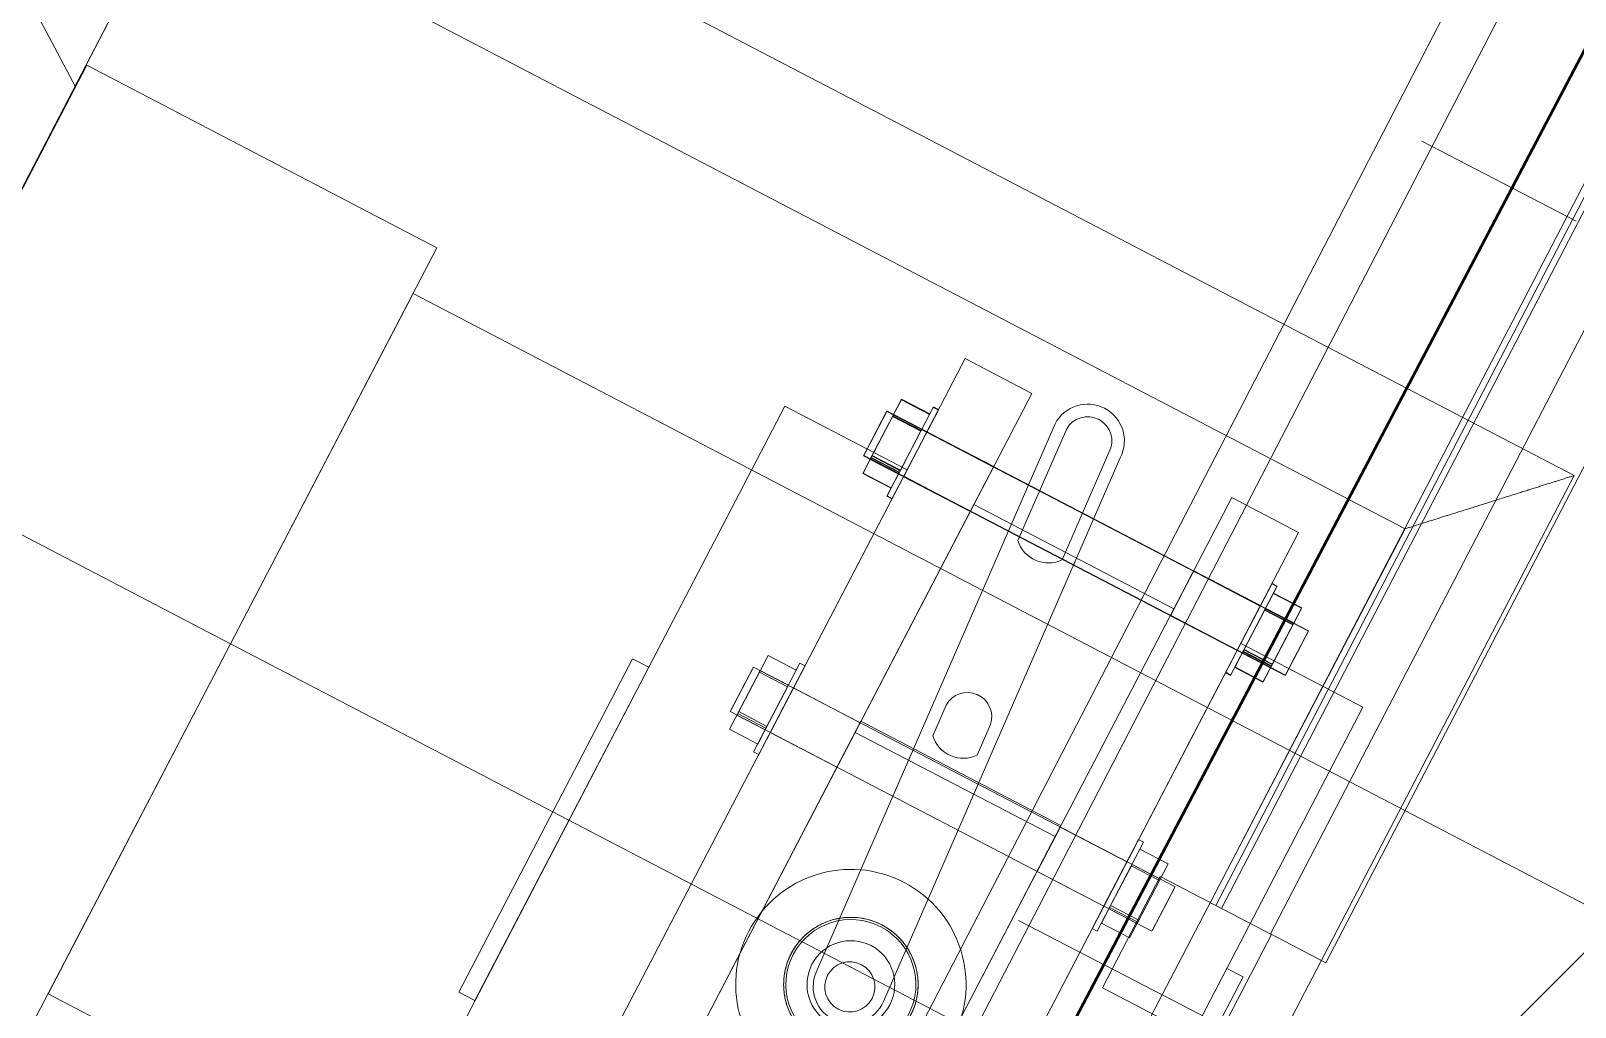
# Model space of a CAD drawing. Header units: metres. Extents: x -207 to 292, y -187 to 169.
# Drawn here: x -48.32 to -47.704, y -117.32 to -116.93 of the extents above; entities that cross this region are included whole.
import ezdxf

# ---------------------------------------------------------------- set-up
doc = ezdxf.new("R2010")
doc.units = ezdxf.units.M
for name, color, linetype, lineweight in [('A-FLOR', 7, 'Continuous', 9), ('A-FLOR-HRAL', 7, 'Continuous', 9), ('A-GLAZ-CURT', 7, 'Continuous', 9), ('A-GLAZ-CWMG', 7, 'Continuous', 9), ('A-ROOF', 7, 'Continuous', 9), ('A-ROOF-PATT', 7, 'Continuous', 9), ('C-BLDG-PADS', 7, 'Continuous', 9), ('C-TOPO', 7, 'Continuous', 9), ('edificios', 7, 'Continuous', 50), ('P-PIPE', 7, 'Continuous', 9), ('P-PIPE-CNTR', 7, 'Continuous', 9)]:
    doc.layers.add(name, color=color, linetype=linetype, lineweight=lineweight)
doc.layers.add('PR10-ARQ-PL-001-Emplazamiento-C-1_dwg', color=7, linetype='Continuous', lineweight=9, true_color=0x767676)
pattern_1 = [(45, (0, 0), (-0.2245064, 0.2245064), [])]

# ---------------------------------------------------------------- blocks, each defined once
blk = doc.blocks.new('FP_39-PLANTA EMPLAZAMIENTO ACTUALIZADO')
at = {"layer": 'A-ROOF'}
blk.add_line((-43.43365, -108.56432), (-50.82006, -122.84648), dxfattribs=at)
at = {"layer": 'A-ROOF-PATT', "color": 254, "true_color": 0xcbe5d8}
for p, q in [((-47.70411, -117.006), (-47.76569, -116.97415)), ((-47.86489, -117.31689), (-47.92648, -117.28504)), ((-47.77091, -117.36549), (-47.86489, -117.31689))]:
    blk.add_line(p, q, dxfattribs=at)
blk = doc.blocks.new('Railing - Railing-2168040-PLANTA EMPLAZAMIENTO ACTUALIZADO')
at = {"layer": 'A-FLOR-HRAL'}
for p, q in [((-47.70488, -117.10751), (-48.13423, -116.8837)), ((-47.70488, -117.10751), (-48.13423, -116.8837)), ((-48.20168, -116.90493), (-47.77233, -117.12873)), ((-48.20168, -116.90493), (-47.77233, -117.12873)), ((-50.71035, -122.87319), (-47.70488, -117.10751)), ((-50.71035, -122.87319), (-47.70488, -117.10751)), ((-47.77233, -117.12873), (-50.73158, -122.80574)), ((-47.77233, -117.12873), (-50.73158, -122.80574))]:
    blk.add_line(p, q, dxfattribs=at)
for points in [[(-47.77233, -117.12873), (-47.77232, -117.12872), (-47.77175, -117.12855), (-47.76985, -117.12795), (-47.76789, -117.12734), (-47.76584, -117.12669), (-47.76397, -117.1261), (-47.76196, -117.12548), (-47.75919, -117.1246), (-47.75612, -117.12363), (-47.75353, -117.12283), (-47.75152, -117.12218), (-47.74944, -117.12152), (-47.74734, -117.12087), (-47.74519, -117.1202), (-47.74301, -117.11951), (-47.7408, -117.11881), (-47.7386, -117.11812), (-47.7364, -117.11744), (-47.7342, -117.11673), (-47.73201, -117.11604), (-47.72987, -117.11537), (-47.72776, -117.11472), (-47.72569, -117.11406), (-47.72367, -117.11342), (-47.72173, -117.11281), (-47.71986, -117.11223), (-47.71746, -117.11146), (-47.71524, -117.11076), (-47.71323, -117.11014), (-47.71136, -117.10955), (-47.70931, -117.1089), (-47.70736, -117.10829), (-47.70546, -117.10769), (-47.70488, -117.10752), (-47.70488, -117.10751)], [(-47.70488, -117.10751), (-47.70488, -117.10752), (-47.70546, -117.10769), (-47.70736, -117.10829), (-47.70931, -117.1089), (-47.71136, -117.10955), (-47.71323, -117.11014), (-47.71524, -117.11076), (-47.71801, -117.11164), (-47.72108, -117.11261), (-47.72367, -117.11341), (-47.72569, -117.11406), (-47.72776, -117.11472), (-47.72987, -117.11537), (-47.73201, -117.11604), (-47.7342, -117.11673), (-47.7364, -117.11744), (-47.7386, -117.11812), (-47.7408, -117.11881), (-47.74301, -117.11951), (-47.74519, -117.1202), (-47.74734, -117.12087), (-47.74944, -117.12152), (-47.75152, -117.12218), (-47.75353, -117.12283), (-47.75548, -117.12343), (-47.75735, -117.12401), (-47.75975, -117.12478), (-47.76196, -117.12548), (-47.76397, -117.1261), (-47.76584, -117.12669), (-47.76789, -117.12734), (-47.76985, -117.12795), (-47.77175, -117.12855), (-47.77232, -117.12872), (-47.77233, -117.12873)], [(-47.77233, -117.12873), (-47.77232, -117.12872), (-47.77175, -117.12855), (-47.76985, -117.12795), (-47.76789, -117.12734), (-47.76584, -117.12669), (-47.76397, -117.1261), (-47.76196, -117.12548), (-47.75919, -117.1246), (-47.75612, -117.12363), (-47.75353, -117.12283), (-47.75152, -117.12218), (-47.74944, -117.12152), (-47.74734, -117.12087), (-47.74519, -117.1202), (-47.74301, -117.11951), (-47.7408, -117.11881), (-47.7386, -117.11812), (-47.7364, -117.11744), (-47.7342, -117.11673), (-47.73201, -117.11604), (-47.72987, -117.11537), (-47.72776, -117.11472), (-47.72569, -117.11406), (-47.72367, -117.11342), (-47.72173, -117.11281), (-47.71986, -117.11223), (-47.71746, -117.11146), (-47.71524, -117.11076), (-47.71323, -117.11014), (-47.71136, -117.10955), (-47.70931, -117.1089), (-47.70736, -117.10829), (-47.70546, -117.10769), (-47.70488, -117.10752), (-47.70488, -117.10751)], [(-47.70488, -117.10751), (-47.70488, -117.10752), (-47.70546, -117.10769), (-47.70736, -117.10829), (-47.70931, -117.1089), (-47.71136, -117.10955), (-47.71323, -117.11014), (-47.71524, -117.11076), (-47.71801, -117.11164), (-47.72108, -117.11261), (-47.72367, -117.11341), (-47.72569, -117.11406), (-47.72776, -117.11472), (-47.72987, -117.11537), (-47.73201, -117.11604), (-47.7342, -117.11673), (-47.7364, -117.11744), (-47.7386, -117.11812), (-47.7408, -117.11881), (-47.74301, -117.11951), (-47.74519, -117.1202), (-47.74734, -117.12087), (-47.74944, -117.12152), (-47.75152, -117.12218), (-47.75353, -117.12283), (-47.75548, -117.12343), (-47.75735, -117.12401), (-47.75975, -117.12478), (-47.76196, -117.12548), (-47.76397, -117.1261), (-47.76584, -117.12669), (-47.76789, -117.12734), (-47.76985, -117.12795), (-47.77175, -117.12855), (-47.77232, -117.12872), (-47.77233, -117.12873)]]:
    blk.add_open_spline(points, degree=3, knots=[0, 0, 0, 0, 0.083333, 0.125, 0.166667, 0.208333, 0.229167, 0.25, 0.291667, 0.333333, 0.354167, 0.375, 0.395833, 0.416667, 0.4375, 0.458333, 0.479167, 0.5, 0.520833, 0.541667, 0.5625, 0.583333, 0.604167, 0.625, 0.645833, 0.666667, 0.6875, 0.708333, 0.75, 0.770833, 0.791667, 0.833333, 0.875, 0.916667, 1, 1, 1, 1], dxfattribs=at)
blk = doc.blocks.new('Circular Mullion - 5mm-2218549-PLANTA EMPLAZAMIENTO ACTUALIZADO')
at = {"layer": 'A-GLAZ-CWMG'}
for p, q in [((-40.81511, -115.65435), (-41.26059, -116.49343)), ((-41.25838, -116.4946), (-40.8129, -115.65552)), ((-40.8129, -115.65552), (-41.25838, -116.4946)), ((-41.25617, -116.49577), (-40.81069, -115.65669)), ((-41.26059, -116.49343), (-41.25838, -116.4946)), ((-41.25838, -116.4946), (-41.25617, -116.49577))]:
    blk.add_line(p, q, dxfattribs=at)
blk = doc.blocks.new('Rectangular Mullion - 50 x 50 mm-2216179-PLANTA EMPLAZAMIENTO ACTUALIZADO')
at = {"layer": 'A-GLAZ-CWMG'}
for p, q in [((0.025, 0.025), (-0.025, 0.025)), ((-0.025, 0.025), (-0.025, -0.025)), ((0.025, -0.025), (0.025, 0.025)), ((-0.025, -0.025), (0.025, -0.025))]:
    blk.add_line(p, q, dxfattribs=at)
blk = doc.blocks.new('Rectangular Mullion - 50 x 50 mm-2220738-PLANTA EMPLAZAMIENTO ACTUALIZADO')
at = {"layer": 'A-GLAZ-CWMG'}
for p, q in [((-0.025, -0.025), (-0.025, 0.025)), ((-0.025, 0.025), (0.025, 0.025)), ((0.025, 0.025), (0.025, -0.025)), ((0.025, -0.025), (-0.025, -0.025))]:
    blk.add_line(p, q, dxfattribs=at)
blk = doc.blocks.new('System Panel - Glazed-2220785-PLANTA EMPLAZAMIENTO ACTUALIZADO')
at = {"layer": 'A-GLAZ-CURT'}
for p, q in [((-0.475, 0.0495), (0.475, 0.0495)), ((0.475, 0.0495), (-0.475, 0.0495)), ((0.475, 0.0495), (0.475, 0.0245)), ((0.475, 0.0495), (0.475, 0.0245)), ((-0.475, 0.0245), (0.475, 0.0245)), ((0.475, 0.0245), (-0.475, 0.0245))]:
    blk.add_line(p, q, dxfattribs=at)
blk = doc.blocks.new('Valvula con brida - Estandar-02 - Valvula con brida - Estandar-2300624-PLANTA EMPLAZAMIENTO ACTUALIZADO')
at = {"layer": 'P-PIPE'}
for p, q in [((-0.075, 0.13733), (-0.075, 0.13)), ((0.075, 0.13733), (-0.075, 0.13733)), ((0.075, 0.13733), (-0.075, 0.13733)), ((-0.1925, 0.13), (-0.1925, 0.075)), ((0.1925, 0.13), (-0.1925, 0.13)), ((0.1925, 0.13), (-0.1925, 0.13)), ((-0.075, 0.13), (0.075, 0.13)), ((-0.075, 0.13), (0.075, 0.13)), ((-0.20957, 0.09665), (-0.20957, -0.093)), ((-0.19574, 0.09665), (-0.20957, 0.09665)), ((-0.20936, 0.09665), (-0.20936, -0.093)), ((-0.19554, 0.09665), (-0.20936, 0.09665)), ((-0.18957, 0.09665), (-0.2034, 0.09665)), ((-0.18936, 0.09665), (-0.20319, 0.09665)), ((-0.18957, -0.093), (-0.18957, 0.09665)), ((-0.18936, -0.093), (-0.18936, 0.09665)), ((-0.09433, 0.09665), (-0.09433, -0.093)), ((-0.09433, 0.09665), (-0.09433, -0.093)), ((-0.07509, 0.09665), (-0.09433, 0.09665)), ((-0.07509, 0.09665), (-0.09433, 0.09665)), ((-0.07433, 0.09665), (-0.09357, 0.09665)), ((-0.07433, 0.09665), (-0.09357, 0.09665)), ((-0.07433, -0.093), (-0.07433, 0.09665)), ((-0.07433, -0.093), (-0.07433, 0.09665)), ((-0.20891, 0.09), (-0.21641, 0.09)), ((-0.21641, 0.09), (-0.20891, 0.09)), ((-0.21641, 0.09), (-0.21641, 0.07729)), ((-0.2087, 0.09), (-0.2162, 0.09)), ((-0.2162, 0.09), (-0.2087, 0.09)), ((-0.2162, 0.09), (-0.2162, 0.07729)), ((-0.20957, 0.09), (-0.20957, 0.07729)), ((-0.20957, 0.09), (-0.18957, 0.09)), ((-0.20957, 0.09), (-0.18957, 0.09)), ((-0.20936, 0.09), (-0.20936, 0.07729)), ((-0.20936, 0.09), (-0.18936, 0.09)), ((-0.20936, 0.09), (-0.18936, 0.09)), ((-0.19109, 0.09), (-0.20891, 0.09)), ((-0.20891, 0.09), (-0.19023, 0.09)), ((-0.20891, 0.09), (-0.20891, 0.07729)), ((-0.20891, 0.09), (-0.20891, 0.07729)), ((-0.19088, 0.09), (-0.2087, 0.09)), ((-0.2087, 0.09), (-0.19002, 0.09)), ((-0.2087, 0.09), (-0.2087, 0.07729)), ((-0.2087, 0.09), (-0.2087, 0.07729)), ((-0.18316, 0.09), (-0.19109, 0.09)), ((-0.19109, 0.09), (-0.19109, 0.07729)), ((-0.18295, 0.09), (-0.19088, 0.09)), ((-0.19088, 0.09), (-0.19088, 0.07729)), ((-0.19023, 0.09), (-0.18316, 0.09)), ((-0.19023, 0.07729), (-0.19023, 0.09)), ((-0.19002, 0.09), (-0.18295, 0.09)), ((-0.19002, 0.07729), (-0.19002, 0.09)), ((-0.18957, 0.07729), (-0.18957, 0.09)), ((-0.18936, 0.07729), (-0.18936, 0.09)), ((-0.18316, 0.09), (-0.18316, 0.07729)), ((-0.18295, 0.09), (-0.18295, 0.07729)), ((-0.09367, 0.09), (-0.10117, 0.09)), ((-0.10117, 0.09), (-0.09367, 0.09)), ((-0.10117, 0.09), (-0.10117, 0.07729)), ((-0.09367, 0.09), (-0.10117, 0.09)), ((-0.10117, 0.09), (-0.09367, 0.09)), ((-0.10117, 0.09), (-0.10117, 0.07729)), ((-0.09433, 0.09), (-0.09433, 0.07729)), ((-0.09433, 0.09), (-0.07433, 0.09)), ((-0.09433, 0.09), (-0.07433, 0.09)), ((-0.09433, 0.09), (-0.09433, 0.07729)), ((-0.09433, 0.09), (-0.07433, 0.09)), ((-0.09433, 0.09), (-0.07433, 0.09)), ((-0.07585, 0.09), (-0.09367, 0.09)), ((-0.09367, 0.09), (-0.07499, 0.09)), ((-0.09367, 0.09), (-0.09367, 0.07729)), ((-0.09367, 0.09), (-0.09367, 0.07729)), ((-0.07585, 0.09), (-0.09367, 0.09)), ((-0.09367, 0.09), (-0.07499, 0.09)), ((-0.09367, 0.09), (-0.09367, 0.07729)), ((-0.09367, 0.09), (-0.09367, 0.07729)), ((-0.06792, 0.09), (-0.07585, 0.09)), ((-0.07585, 0.09), (-0.07585, 0.07729)), ((-0.06792, 0.09), (-0.07585, 0.09)), ((-0.07585, 0.09), (-0.07585, 0.07729)), ((-0.07499, 0.09), (-0.06792, 0.09)), ((-0.07499, 0.07729), (-0.07499, 0.09)), ((-0.07499, 0.09), (-0.06792, 0.09)), ((-0.07499, 0.07729), (-0.07499, 0.09)), ((-0.07433, 0.07729), (-0.07433, 0.09)), ((-0.07433, 0.07729), (-0.07433, 0.09)), ((-0.06792, 0.09), (-0.06792, 0.07729)), ((-0.06792, 0.09), (-0.06792, 0.07729)), ((-0.2425, 0.075), (-0.2425, 0.045)), ((-0.2425, 0.075), (0.2425, 0.075)), ((-0.2425, 0.075), (0.2425, 0.075)), ((-0.21957, 0.07729), (-0.21957, 0.075)), ((-0.17957, 0.07729), (-0.21957, 0.07729)), ((-0.17957, 0.07729), (-0.21957, 0.07729)), ((-0.21957, 0.075), (-0.17957, 0.075)), ((-0.21957, 0.075), (-0.17957, 0.075)), ((-0.21936, 0.07729), (-0.21936, 0.075)), ((-0.17936, 0.07729), (-0.21936, 0.07729)), ((-0.17936, 0.07729), (-0.21936, 0.07729)), ((-0.21936, 0.075), (-0.17936, 0.075)), ((-0.21936, 0.075), (-0.17936, 0.075)), ((-0.20891, 0.07729), (-0.21641, 0.07729)), ((-0.21641, 0.07729), (-0.20891, 0.07729)), ((-0.2087, 0.07729), (-0.2162, 0.07729)), ((-0.2162, 0.07729), (-0.2087, 0.07729)), ((-0.18957, 0.07729), (-0.20957, 0.07729)), ((-0.18957, 0.07729), (-0.20957, 0.07729)), ((-0.20957, 0.075), (-0.20957, 0.045)), ((-0.20957, 0.075), (-0.19033, 0.075)), ((-0.18936, 0.07729), (-0.20936, 0.07729)), ((-0.18936, 0.07729), (-0.20936, 0.07729)), ((-0.20936, 0.075), (-0.20936, 0.045)), ((-0.20936, 0.075), (-0.19012, 0.075)), ((-0.19023, 0.07729), (-0.20891, 0.07729)), ((-0.20891, 0.07729), (-0.19109, 0.07729)), ((-0.20881, 0.075), (-0.18957, 0.075)), ((-0.19002, 0.07729), (-0.2087, 0.07729)), ((-0.2087, 0.07729), (-0.19088, 0.07729)), ((-0.2086, 0.075), (-0.18936, 0.075)), ((-0.1925, 0.075), (0.1925, 0.075)), ((-0.1925, 0.075), (0.1925, 0.075)), ((-0.19109, 0.07729), (-0.18316, 0.07729)), ((-0.19088, 0.07729), (-0.18295, 0.07729)), ((-0.18316, 0.07729), (-0.19023, 0.07729)), ((-0.18295, 0.07729), (-0.19002, 0.07729)), ((-0.18957, 0.045), (-0.18957, 0.075)), ((-0.18936, 0.045), (-0.18936, 0.075)), ((-0.17957, 0.075), (-0.17957, 0.07729)), ((-0.17936, 0.075), (-0.17936, 0.07729)), ((-0.10433, 0.07729), (-0.10433, 0.075)), ((-0.06433, 0.07729), (-0.10433, 0.07729)), ((-0.06433, 0.07729), (-0.10433, 0.07729)), ((-0.10433, 0.07729), (-0.10433, 0.075)), ((-0.06433, 0.07729), (-0.10433, 0.07729)), ((-0.06433, 0.07729), (-0.10433, 0.07729)), ((-0.10433, 0.075), (-0.06433, 0.075)), ((-0.10433, 0.075), (-0.06433, 0.075)), ((-0.10433, 0.075), (-0.06433, 0.075)), ((-0.10433, 0.075), (-0.06433, 0.075)), ((-0.09367, 0.07729), (-0.10117, 0.07729)), ((-0.10117, 0.07729), (-0.09367, 0.07729)), ((-0.09367, 0.07729), (-0.10117, 0.07729)), ((-0.10117, 0.07729), (-0.09367, 0.07729)), ((-0.07433, 0.07729), (-0.09433, 0.07729)), ((-0.07433, 0.07729), (-0.09433, 0.07729)), ((-0.07433, 0.07729), (-0.09433, 0.07729)), ((-0.07433, 0.07729), (-0.09433, 0.07729)), ((-0.09433, 0.075), (-0.09433, 0.045)), ((-0.09433, 0.075), (-0.09433, 0.045)), ((-0.09433, 0.075), (-0.07509, 0.075)), ((-0.09433, 0.075), (-0.07509, 0.075)), ((-0.07499, 0.07729), (-0.09367, 0.07729)), ((-0.09367, 0.07729), (-0.07585, 0.07729)), ((-0.07499, 0.07729), (-0.09367, 0.07729)), ((-0.09367, 0.07729), (-0.07585, 0.07729)), ((-0.09357, 0.075), (-0.07433, 0.075)), ((-0.09357, 0.075), (-0.07433, 0.075)), ((-0.07585, 0.07729), (-0.06792, 0.07729)), ((-0.07585, 0.07729), (-0.06792, 0.07729)), ((-0.06792, 0.07729), (-0.07499, 0.07729)), ((-0.06792, 0.07729), (-0.07499, 0.07729)), ((-0.07433, 0.045), (-0.07433, 0.075)), ((-0.07433, 0.045), (-0.07433, 0.075)), ((-0.06433, 0.075), (-0.06433, 0.07729)), ((-0.06433, 0.075), (-0.06433, 0.07729)), ((-0.2425, 0.045), (0.2425, 0.045)), ((-0.2425, 0.045), (0.2425, 0.045)), ((-0.19033, 0.045), (-0.20957, 0.045)), ((-0.19012, 0.045), (-0.20936, 0.045)), ((-0.18957, 0.045), (-0.20881, 0.045)), ((-0.18936, 0.045), (-0.2086, 0.045)), ((-0.1925, 0.045), (-0.1925, -0.045)), ((-0.1925, 0.045), (0.1925, 0.045)), ((-0.1925, 0.045), (0.1925, 0.045)), ((-0.095, 0.045), (-0.095, -0.045)), ((0.095, 0.045), (-0.095, 0.045)), ((0.095, 0.045), (-0.095, 0.045)), ((-0.07509, 0.045), (-0.09433, 0.045)), ((-0.07509, 0.045), (-0.09433, 0.045)), ((-0.07433, 0.045), (-0.09357, 0.045)), ((-0.07433, 0.045), (-0.09357, 0.045)), ((-0.09, 0.045), (-0.09, -0.045)), ((-0.09, 0.045), (0.09, 0.045)), ((-0.09, 0.045), (0.09, 0.045)), ((0, 0.01466), (-0.23597, -0.00184)), ((-0.23597, -0.00184), (0, 0.01466)), ((-0.11776, 0.00142), (-0.1044, 0.00235)), ((-0.1044, 0.00235), (-0.11776, 0.00142)), ((-0.23581, -0.00684), (-0.18919, -0.00358)), ((-0.18919, -0.00358), (-0.23581, -0.00684)), ((-0.23597, -0.03116), (0.00204, -0.01452)), ((0.00204, -0.01452), (-0.23597, -0.03116)), ((-0.10305, -0.01686), (-0.11642, -0.01779)), ((-0.11642, -0.01779), (-0.10305, -0.01686)), ((-0.18785, -0.02279), (-0.23613, -0.02616)), ((-0.23613, -0.02616), (-0.18785, -0.02279)), ((-0.2425, -0.045), (-0.2425, -0.075)), ((-0.2425, -0.045), (0.2425, -0.045)), ((-0.2425, -0.045), (0.2425, -0.045)), ((-0.20957, -0.045), (-0.20957, -0.075)), ((-0.20957, -0.045), (-0.19033, -0.045)), ((-0.20936, -0.045), (-0.20936, -0.075)), ((-0.20936, -0.045), (-0.19012, -0.045)), ((-0.20881, -0.045), (-0.18957, -0.045)), ((-0.2086, -0.045), (-0.18936, -0.045)), ((-0.1925, -0.045), (0.1925, -0.045)), ((-0.1925, -0.045), (0.1925, -0.045)), ((-0.18957, -0.075), (-0.18957, -0.045)), ((-0.18936, -0.075), (-0.18936, -0.045)), ((-0.095, -0.045), (0.095, -0.045)), ((-0.095, -0.045), (0.095, -0.045)), ((-0.09433, -0.045), (-0.09433, -0.075)), ((-0.09433, -0.045), (-0.09433, -0.075)), ((-0.09433, -0.045), (-0.07509, -0.045)), ((-0.09433, -0.045), (-0.07509, -0.045)), ((-0.09357, -0.045), (-0.07433, -0.045)), ((-0.09357, -0.045), (-0.07433, -0.045)), ((0.09, -0.045), (-0.09, -0.045)), ((0.09, -0.045), (-0.09, -0.045)), ((-0.07433, -0.075), (-0.07433, -0.045)), ((-0.07433, -0.075), (-0.07433, -0.045)), ((-0.2425, -0.075), (0.2425, -0.075)), ((-0.2425, -0.075), (0.2425, -0.075)), ((-0.21957, -0.075), (-0.21957, -0.07729)), ((-0.17957, -0.075), (-0.21957, -0.075)), ((-0.17957, -0.075), (-0.21957, -0.075)), ((-0.21957, -0.07729), (-0.17957, -0.07729)), ((-0.21957, -0.07729), (-0.17957, -0.07729)), ((-0.21936, -0.075), (-0.21936, -0.07729)), ((-0.17936, -0.075), (-0.21936, -0.075)), ((-0.17936, -0.075), (-0.21936, -0.075)), ((-0.21936, -0.07729), (-0.17936, -0.07729)), ((-0.21936, -0.07729), (-0.17936, -0.07729)), ((-0.20891, -0.07729), (-0.21641, -0.07729)), ((-0.21641, -0.07729), (-0.20891, -0.07729)), ((-0.21641, -0.07729), (-0.21641, -0.09)), ((-0.2087, -0.07729), (-0.2162, -0.07729)), ((-0.2162, -0.07729), (-0.2087, -0.07729)), ((-0.2162, -0.07729), (-0.2162, -0.09)), ((-0.19033, -0.075), (-0.20957, -0.075)), ((-0.20957, -0.07729), (-0.20957, -0.09)), ((-0.20957, -0.07729), (-0.18957, -0.07729)), ((-0.20957, -0.07729), (-0.18957, -0.07729)), ((-0.19012, -0.075), (-0.20936, -0.075)), ((-0.20936, -0.07729), (-0.20936, -0.09)), ((-0.20936, -0.07729), (-0.18936, -0.07729)), ((-0.20936, -0.07729), (-0.18936, -0.07729)), ((-0.19109, -0.07729), (-0.20891, -0.07729)), ((-0.20891, -0.07729), (-0.19023, -0.07729)), ((-0.20891, -0.07729), (-0.20891, -0.09)), ((-0.20891, -0.07729), (-0.20891, -0.09)), ((-0.18957, -0.075), (-0.20881, -0.075)), ((-0.19088, -0.07729), (-0.2087, -0.07729)), ((-0.2087, -0.07729), (-0.19002, -0.07729)), ((-0.2087, -0.07729), (-0.2087, -0.09)), ((-0.2087, -0.07729), (-0.2087, -0.09)), ((-0.18936, -0.075), (-0.2086, -0.075)), ((-0.1925, -0.075), (-0.1925, -0.13)), ((-0.1925, -0.075), (0.1925, -0.075)), ((-0.1925, -0.075), (0.1925, -0.075)), ((-0.18316, -0.07729), (-0.19109, -0.07729)), ((-0.19109, -0.07729), (-0.19109, -0.09)), ((-0.18295, -0.07729), (-0.19088, -0.07729)), ((-0.19088, -0.07729), (-0.19088, -0.09)), ((-0.19023, -0.07729), (-0.18316, -0.07729)), ((-0.19023, -0.09), (-0.19023, -0.07729)), ((-0.19002, -0.07729), (-0.18295, -0.07729)), ((-0.19002, -0.09), (-0.19002, -0.07729)), ((-0.18957, -0.09), (-0.18957, -0.07729)), ((-0.18936, -0.09), (-0.18936, -0.07729)), ((-0.18316, -0.07729), (-0.18316, -0.09)), ((-0.18295, -0.07729), (-0.18295, -0.09)), ((-0.17957, -0.07729), (-0.17957, -0.075)), ((-0.17936, -0.07729), (-0.17936, -0.075)), ((-0.10433, -0.075), (-0.10433, -0.07729)), ((-0.06433, -0.075), (-0.10433, -0.075)), ((-0.06433, -0.075), (-0.10433, -0.075)), ((-0.10433, -0.075), (-0.10433, -0.07729)), ((-0.06433, -0.075), (-0.10433, -0.075)), ((-0.06433, -0.075), (-0.10433, -0.075)), ((-0.10433, -0.07729), (-0.06433, -0.07729)), ((-0.10433, -0.07729), (-0.06433, -0.07729)), ((-0.10433, -0.07729), (-0.06433, -0.07729)), ((-0.10433, -0.07729), (-0.06433, -0.07729)), ((-0.09367, -0.07729), (-0.10117, -0.07729)), ((-0.10117, -0.07729), (-0.09367, -0.07729)), ((-0.10117, -0.07729), (-0.10117, -0.09)), ((-0.09367, -0.07729), (-0.10117, -0.07729)), ((-0.10117, -0.07729), (-0.09367, -0.07729)), ((-0.10117, -0.07729), (-0.10117, -0.09)), ((-0.07509, -0.075), (-0.09433, -0.075)), ((-0.07509, -0.075), (-0.09433, -0.075)), ((-0.09433, -0.07729), (-0.09433, -0.09)), ((-0.09433, -0.07729), (-0.07433, -0.07729)), ((-0.09433, -0.07729), (-0.07433, -0.07729)), ((-0.09433, -0.07729), (-0.09433, -0.09)), ((-0.09433, -0.07729), (-0.07433, -0.07729)), ((-0.09433, -0.07729), (-0.07433, -0.07729)), ((-0.07585, -0.07729), (-0.09367, -0.07729)), ((-0.09367, -0.07729), (-0.07499, -0.07729)), ((-0.09367, -0.07729), (-0.09367, -0.09)), ((-0.09367, -0.07729), (-0.09367, -0.09)), ((-0.07585, -0.07729), (-0.09367, -0.07729)), ((-0.09367, -0.07729), (-0.07499, -0.07729)), ((-0.09367, -0.07729), (-0.09367, -0.09)), ((-0.09367, -0.07729), (-0.09367, -0.09)), ((-0.07433, -0.075), (-0.09357, -0.075)), ((-0.07433, -0.075), (-0.09357, -0.075)), ((-0.06792, -0.07729), (-0.07585, -0.07729)), ((-0.07585, -0.07729), (-0.07585, -0.09)), ((-0.06792, -0.07729), (-0.07585, -0.07729)), ((-0.07585, -0.07729), (-0.07585, -0.09)), ((-0.07499, -0.07729), (-0.06792, -0.07729)), ((-0.07499, -0.09), (-0.07499, -0.07729)), ((-0.07499, -0.07729), (-0.06792, -0.07729)), ((-0.07499, -0.09), (-0.07499, -0.07729)), ((-0.07433, -0.09), (-0.07433, -0.07729)), ((-0.07433, -0.09), (-0.07433, -0.07729)), ((-0.06792, -0.07729), (-0.06792, -0.09)), ((-0.06792, -0.07729), (-0.06792, -0.09)), ((-0.06433, -0.07729), (-0.06433, -0.075)), ((-0.06433, -0.07729), (-0.06433, -0.075)), ((-0.20891, -0.09), (-0.21641, -0.09)), ((-0.21641, -0.09), (-0.20891, -0.09)), ((-0.2087, -0.09), (-0.2162, -0.09)), ((-0.2162, -0.09), (-0.2087, -0.09)), ((-0.18957, -0.09), (-0.20957, -0.09)), ((-0.18957, -0.09), (-0.20957, -0.09)), ((-0.18936, -0.09), (-0.20936, -0.09)), ((-0.18936, -0.09), (-0.20936, -0.09)), ((-0.19023, -0.09), (-0.20891, -0.09)), ((-0.20891, -0.09), (-0.19109, -0.09)), ((-0.19002, -0.09), (-0.2087, -0.09)), ((-0.2087, -0.09), (-0.19088, -0.09)), ((-0.19109, -0.09), (-0.18316, -0.09)), ((-0.19088, -0.09), (-0.18295, -0.09)), ((-0.18316, -0.09), (-0.19023, -0.09)), ((-0.18295, -0.09), (-0.19002, -0.09)), ((-0.09367, -0.09), (-0.10117, -0.09)), ((-0.10117, -0.09), (-0.09367, -0.09)), ((-0.09367, -0.09), (-0.10117, -0.09)), ((-0.10117, -0.09), (-0.09367, -0.09)), ((-0.07433, -0.09), (-0.09433, -0.09)), ((-0.07433, -0.09), (-0.09433, -0.09)), ((-0.07433, -0.09), (-0.09433, -0.09)), ((-0.07433, -0.09), (-0.09433, -0.09)), ((-0.07499, -0.09), (-0.09367, -0.09)), ((-0.09367, -0.09), (-0.07585, -0.09)), ((-0.07499, -0.09), (-0.09367, -0.09)), ((-0.09367, -0.09), (-0.07585, -0.09)), ((-0.07585, -0.09), (-0.06792, -0.09)), ((-0.07585, -0.09), (-0.06792, -0.09)), ((-0.06792, -0.09), (-0.07499, -0.09)), ((-0.06792, -0.09), (-0.07499, -0.09)), ((-0.20957, -0.093), (-0.19574, -0.093)), ((-0.20936, -0.093), (-0.19554, -0.093)), ((-0.2034, -0.093), (-0.18957, -0.093)), ((-0.20319, -0.093), (-0.18936, -0.093)), ((-0.09433, -0.093), (-0.07509, -0.093)), ((-0.09433, -0.093), (-0.07509, -0.093)), ((-0.09357, -0.093), (-0.07433, -0.093)), ((-0.09357, -0.093), (-0.07433, -0.093)), ((-0.1925, -0.13), (0.1925, -0.13)), ((-0.1925, -0.13), (0.1925, -0.13)), ((-0.075, -0.13), (-0.075, -0.13733)), ((0.075, -0.13), (-0.075, -0.13)), ((0.075, -0.13), (-0.075, -0.13)), ((0.075, -0.13733), (0.075, -0.13)), ((-0.075, -0.13733), (0.075, -0.13733)), ((-0.075, -0.13733), (0.075, -0.13733))]:
    blk.add_line(p, q, dxfattribs=at)
for centre, radius, start, end in [((0, 0), 0.04594, 90, 270), ((0, 0), 0.04594, 90, 270), ((0, 0), 0.04594, 270, 90), ((0, 0), 0.04594, 270, 90), ((0, 0), 0.02594, 90, 270), ((0, 0), 0.02594, 90, 270), ((0, 0), 0.02594, 270, 90), ((0, 0), 0.02594, 270, 90), ((0, 0), 0.0175, 90, 270), ((0, 0), 0.0175, 90, 270), ((0, 0), 0.0175, 270, 90), ((0, 0), 0.0175, 270, 90), ((0.00102, 0.00007), 0.01463, 274, 94), ((0.00102, 0.00007), 0.01463, 274, 94), ((0.00102, 0.00007), 0.01, 0, 180), ((0.00102, 0.00007), 0.01, 0, 180), ((-0.11626, -0.00813), 0.00966, 98.92793, 269.07207), ((-0.11626, -0.00813), 0.00966, 98.92793, 269.07207), ((-0.11212, -0.00784), 0.01279, 315.162, 52.838), ((-0.11212, -0.00784), 0.01279, 315.162, 52.838), ((0.00102, 0.00007), 0.01, 180, 0), ((0.00102, 0.00007), 0.01, 180, 360), ((-0.23597, -0.0165), 0.01466, 90, 270), ((-0.23597, -0.0165), 0.01466, 90, 270), ((-0.19691, -0.01377), 0.01279, 315.162, 52.838), ((-0.19691, -0.01377), 0.01279, 315.162, 52.838), ((-0.23597, -0.0165), 0.00966, 89.07207, 269.07207), ((-0.23597, -0.0165), 0.00966, 89.07207, 269.07207)]:
    blk.add_arc(centre, radius, start, end, dxfattribs=at)
for points in [[(0.02682, 0), (0.02679, 0.00163), (0.0265, 0.0048), (0.02533, 0.00924), (0.02366, 0.01278), (0.02197, 0.01543), (0.02057, 0.01726), (0.01901, 0.01896), (0.01727, 0.02055), (0.01541, 0.02199), (0.01282, 0.02365), (0.00925, 0.0253), (0.00527, 0.0264), (0.0018, 0.0268), (-0.00119, 0.02683), (-0.00412, 0.02656), (-0.0079, 0.02575), (-0.01165, 0.02429), (-0.01493, 0.02234), (-0.01728, 0.02057), (-0.01943, 0.01856), (-0.0219, 0.01568), (-0.02555, 0.00969), (-0.02676, 0.00408), (-0.02682, 0)], [(-0.02682, 0), (-0.0268, 0.00163), (-0.0265, 0.0048), (-0.02533, 0.00923), (-0.02366, 0.01278), (-0.02196, 0.01544), (-0.02056, 0.01727), (-0.019, 0.01897), (-0.01727, 0.02056), (-0.0154, 0.02199), (-0.01281, 0.02365), (-0.00924, 0.0253), (-0.00526, 0.0264), (-0.00179, 0.0268), (0.0012, 0.02683), (0.00413, 0.02655), (0.0079, 0.02575), (0.01165, 0.02429), (0.01493, 0.02234), (0.01728, 0.02057), (0.01944, 0.01855), (0.02191, 0.01567), (0.02555, 0.00969), (0.02676, 0.00408), (0.02682, 0)], [(-0.02682, 0), (-0.0268, -0.00163), (-0.0265, -0.0048), (-0.02533, -0.00924), (-0.02366, -0.01278), (-0.02196, -0.01544), (-0.02056, -0.01727), (-0.019, -0.01897), (-0.01727, -0.02056), (-0.0154, -0.02199), (-0.01282, -0.02365), (-0.00925, -0.0253), (-0.00526, -0.0264), (-0.00179, -0.0268), (0.0012, -0.02683), (0.00413, -0.02655), (0.0079, -0.02575), (0.01165, -0.02429), (0.01493, -0.02234), (0.01729, -0.02057), (0.01944, -0.01855), (0.02191, -0.01567), (0.02555, -0.00969), (0.02676, -0.00408), (0.02682, 0)], [(0.02682, 0), (0.0268, -0.00163), (0.0265, -0.0048), (0.02533, -0.00923), (0.02366, -0.01277), (0.02197, -0.01543), (0.02057, -0.01726), (0.01901, -0.01896), (0.01727, -0.02055), (0.0154, -0.02199), (0.01282, -0.02365), (0.00925, -0.0253), (0.00526, -0.0264), (0.0018, -0.0268), (-0.00119, -0.02683), (-0.00412, -0.02656), (-0.00789, -0.02575), (-0.01165, -0.02429), (-0.01492, -0.02235), (-0.01728, -0.02057), (-0.01943, -0.01856), (-0.0219, -0.01567), (-0.02555, -0.00969), (-0.02676, -0.00408), (-0.02682, 0)]]:
    blk.add_open_spline(points, degree=3, knots=[0, 0, 0, 0, 0.055556, 0.111111, 0.166667, 0.194444, 0.222222, 0.25, 0.277778, 0.305556, 0.333333, 0.388889, 0.444444, 0.479167, 0.513889, 0.548611, 0.583333, 0.652778, 0.6875, 0.722222, 0.756944, 0.791667, 0.861111, 1, 1, 1, 1], dxfattribs=at)
blk = doc.blocks.new('YADRAN_LASQUEMAS_ARQ_MO_003_ESTANQUE CABECERA_rvt-1-PLANTA EMPLAZAMIENTO ACTUALIZADO')
at = {"layer": 'A-ROOF-PATT', "true_color": 0x008040}
h = blk.add_hatch(dxfattribs=at)
h.set_pattern_fill('FP_31', color=116, style=0, pattern_type=2)
h.set_pattern_definition([(152.653, (-52.507, -103.883), (-0.1607824, -0.310884), [])])
h.paths.add_polyline_path([(-48.31353, -124.1428), (-40.92713, -109.86064), (-43.26069, -108.65377), (-50.6471, -122.93594)])
at = {"layer": 'A-FLOR'}
for p, q in [((-51.05104, -122.24001), (-43.83562, -108.35643)), ((-43.83562, -108.35643), (-51.05104, -122.24001))]:
    blk.add_line(p, q, dxfattribs=at)
at = {"layer": 'A-ROOF'}
for p, q in [((-43.43365, -108.56432), (-50.82006, -122.84648)), ((-43.41589, -108.57351), (-50.8023, -122.85567))]:
    blk.add_line(p, q, dxfattribs=at)
at = {"layer": 'P-PIPE'}
for p, q in [((-48.30269, -116.95249), (-48.33897, -116.88374)), ((-48.29818, -116.94385), (-48.38051, -117.10178)), ((-48.15852, -117.01665), (-48.29818, -116.94385)), ((-48.24084, -117.17458), (-48.15852, -117.01665)), ((-48.16804, -117.03492), (-48.24084, -117.17458)), ((-48.16804, -117.03492), (-48.24084, -117.17458)), ((-47.32643, -117.47362), (-48.16804, -117.03492)), ((-48.32317, -117.33251), (-48.24084, -117.17458)), ((-48.24084, -117.17458), (-48.31365, -117.31424)), ((-48.24084, -117.17458), (-48.31365, -117.31424)), ((-48.31365, -117.31424), (-47.47203, -117.75295))]:
    blk.add_line(p, q, dxfattribs=at)
at = {"layer": 'P-PIPE-CNTR'}
for p, q in [((-48.61457, -116.97977), (-48.24084, -117.17458)), ((-48.24084, -117.17458), (-47.39923, -117.61329)), ((-48.24084, -117.17458), (-47.39923, -117.61329))]:
    blk.add_line(p, q, dxfattribs=at)
at = {"layer": 'A-FLOR-HRAL', "lineweight": 9}
blk.add_blockref('Railing - Railing-2168040-PLANTA EMPLAZAMIENTO ACTUALIZADO', (0, 0), dxfattribs=at)
at = {"layer": 'A-GLAZ-CURT', "lineweight": 9, "rotation": 242.5386953833956}
blk.add_blockref('System Panel - Glazed-2220785-PLANTA EMPLAZAMIENTO ACTUALIZADO', (-47.62876, -116.85756), dxfattribs=at)
at = {"layer": 'A-GLAZ-CWMG', "lineweight": 9, "rotation": 0.5032135747500938}
blk.add_blockref('Circular Mullion - 5mm-2218549-PLANTA EMPLAZAMIENTO ACTUALIZADO', (-7.61414, -0.42658), dxfattribs=at)
blk.add_blockref('Circular Mullion - 5mm-2218549-PLANTA EMPLAZAMIENTO ACTUALIZADO', (-7.61414, -0.42658), dxfattribs=at)
blk.add_blockref('Circular Mullion - 5mm-2218549-PLANTA EMPLAZAMIENTO ACTUALIZADO', (-7.61414, -0.42658), dxfattribs=at)
blk.add_blockref('Circular Mullion - 5mm-2218549-PLANTA EMPLAZAMIENTO ACTUALIZADO', (-7.61414, -0.42658), dxfattribs=at)
blk.add_blockref('Circular Mullion - 5mm-2218549-PLANTA EMPLAZAMIENTO ACTUALIZADO', (-7.61414, -0.42658), dxfattribs=at)
blk.add_blockref('Circular Mullion - 5mm-2218549-PLANTA EMPLAZAMIENTO ACTUALIZADO', (-7.61414, -0.42658), dxfattribs=at)
blk.add_blockref('Circular Mullion - 5mm-2218549-PLANTA EMPLAZAMIENTO ACTUALIZADO', (-7.61414, -0.42658), dxfattribs=at)
blk.add_blockref('Circular Mullion - 5mm-2218549-PLANTA EMPLAZAMIENTO ACTUALIZADO', (-7.61414, -0.42658), dxfattribs=at)
at = {"layer": 'A-GLAZ-CWMG', "lineweight": 9, "extrusion": (0, 0, -1), "rotation": 297.4613046166044}
for name in ['Rectangular Mullion - 50 x 50 mm-2216179-PLANTA EMPLAZAMIENTO ACTUALIZADO', 'Rectangular Mullion - 50 x 50 mm-2220738-PLANTA EMPLAZAMIENTO ACTUALIZADO']:
    blk.add_blockref(name, (47.85933, -117.30122), dxfattribs=at)
at = {"layer": 'A-ROOF'}
blk.add_blockref('FP_39-PLANTA EMPLAZAMIENTO ACTUALIZADO', (0, 0), dxfattribs=at)
at = {"layer": 'P-PIPE', "lineweight": 9, "rotation": 242.468351993597}
blk.add_blockref('Valvula con brida - Estandar-02 - Valvula con brida - Estandar-2300624-PLANTA EMPLAZAMIENTO ACTUALIZADO', (-47.99339, -117.31055), dxfattribs=at)
blk = doc.blocks.new('PR10-ARQ-PL-001-Emplazamiento-C-1_dwg-674643-PLANTA EMPLAZAMIENTO ACTUALIZADO')
at = {"lineweight": 9, "true_color": 0x0000ff}
h = blk.add_hatch(dxfattribs=at)
h.set_pattern_fill('FP_4', color=5, style=0, pattern_type=2)
h.set_pattern_definition(pattern_1)
h.paths.add_polyline_path([(-53.81679, -136.93345), (-51.19454, -131.90293), (-52.52099, -131.23537), (-51.29114, -128.65703), (-53.76577, -127.46357), (-47.76939, -115.92562), (-49.37123, -115.08455), (-48.23183, -112.82169), (-60.83407, -106.20465), (-61.97348, -108.46752), (-63.2229, -107.81149), (-67.31054, -115.9296), (-67.19803, -115.98776), (-71.31281, -123.88157), (-68.57431, -125.30907), (-70.1859, -128.40073), (-58.30245, -134.59521)])
h = blk.add_hatch(dxfattribs=at)
h.set_pattern_fill('FP_4', color=5, style=0, pattern_type=2)
h.set_pattern_definition(pattern_1)
h.paths.add_polyline_path([(-45.56583, -124.68488), (-38.4088, -111.05418), (-43.30232, -108.56055), (-50.45444, -122.19376), (-45.61066, -124.66204)])
at = {"lineweight": 9, "flags": 128}
blk.add_lwpolyline([(-53.76371, -127.4596), (-47.76939, -115.92562), (-48.47208, -115.55666)], dxfattribs=at)
at = {"layer": 'C-BLDG-PADS', "flags": 128}
blk.add_lwpolyline([(-43.43365, -108.56432), (-43.83562, -108.35643), (-53.76371, -127.4596)], dxfattribs=at)
at = {"layer": 'C-TOPO', "flags": 128}
for points in [[(-66.36545, -114.39055), (-64.03435, -115.54292), (-57.02361, -119.00866), (-50.93575, -122.01818), (-49.31525, -118.9001), (-48.71277, -117.74082), (-46.96346, -114.37489)], [(-43.43365, -108.56432), (-43.83562, -108.35644), (-45.268, -111.11256), (-45.47951, -111.51953), (-46.76706, -113.99697), (-46.96346, -114.37489), (-48.71277, -117.74082), (-49.31525, -118.9001), (-50.93575, -122.01818), (-51.25053, -122.62385), (-51.93073, -123.93268), (-51.25053, -122.62385), (-51.93073, -123.93268), (-51.25053, -122.62385), (-43.83562, -108.35644), (-43.43365, -108.56432)], [(-50.82006, -122.84648), (-51.25053, -122.62385), (-50.93575, -122.01818), (-51.25053, -122.62385), (-50.93575, -122.01818), (-49.31525, -118.9001), (-48.71277, -117.74082), (-46.96346, -114.37489), (-46.76706, -113.99697), (-45.47951, -111.51953), (-45.268, -111.11256), (-43.83562, -108.35644), (-43.43365, -108.56432)]]:
    blk.add_lwpolyline(points, dxfattribs=at)
blk.add_lwpolyline([(-43.43365, -108.56432), (-43.83562, -108.35644), (-45.268, -111.11256), (-45.47951, -111.51953), (-46.76706, -113.99697), (-46.96346, -114.37489), (-48.71277, -117.74082), (-49.31525, -118.9001), (-50.93575, -122.01818), (-49.31525, -118.9001), (-48.71277, -117.74082), (-46.96346, -114.37489), (-46.76706, -113.99697), (-45.47951, -111.51953), (-45.268, -111.11256), (-43.83562, -108.35644)], close=True, dxfattribs=at)
at = {"layer": 'edificios'}
blk.add_line((-43.33193, -108.61693), (-50.45936, -122.19125), dxfattribs=at)

msp = doc.modelspace()

# ---------------------------------------------------------------- linework, layer by layer
at = {"layer": 'C-BLDG-PADS'}
msp.add_line((-53.76959, -127.47093), (-43.83562, -108.35643), dxfattribs=at)
at = {"layer": 'C-TOPO'}
for p, q in [((-43.83562, -108.35644), (-51.25053, -122.62385)), ((-48.71277, -117.74082), (-46.96346, -114.37489)), ((-48.71277, -117.74082), (-46.96346, -114.37489)), ((-48.71277, -117.74082), (-46.96346, -114.37489)), ((-46.96346, -114.37489), (-48.71277, -117.74082)), ((-46.96346, -114.37489), (-48.71277, -117.74082))]:
    msp.add_line(p, q, dxfattribs=at)

# ---------------------------------------------------------------- block references
at = {"lineweight": 5}
msp.add_blockref('YADRAN_LASQUEMAS_ARQ_MO_003_ESTANQUE CABECERA_rvt-1-PLANTA EMPLAZAMIENTO ACTUALIZADO', (0, 0), dxfattribs=at)
at = {"layer": 'PR10-ARQ-PL-001-Emplazamiento-C-1_dwg', "color": 7}
msp.add_blockref('PR10-ARQ-PL-001-Emplazamiento-C-1_dwg-674643-PLANTA EMPLAZAMIENTO ACTUALIZADO', (0, 0), dxfattribs=at)

doc.saveas('drawing.dxf')
